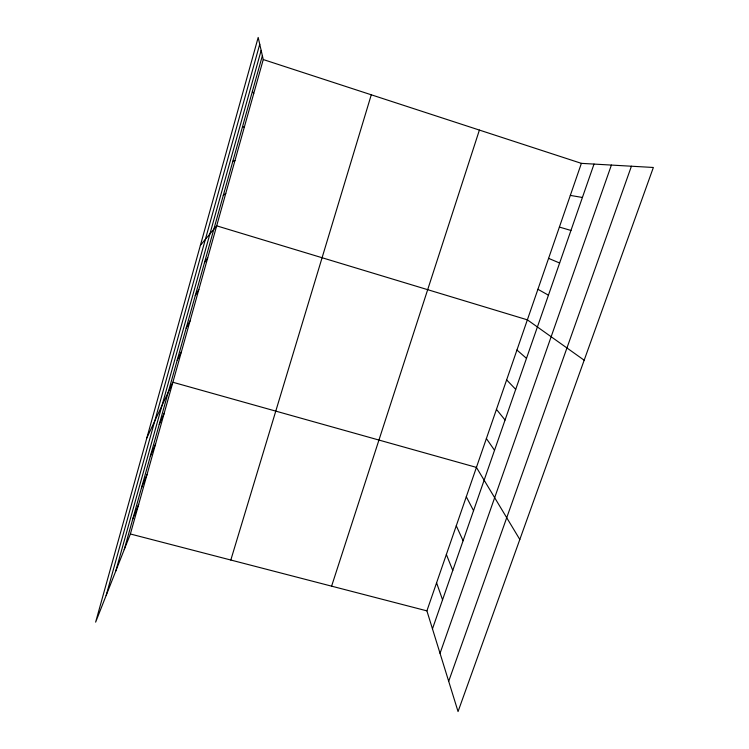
<?xml version="1.0" encoding="UTF-8"?>
<svg xmlns="http://www.w3.org/2000/svg" width="749" height="749" viewBox="0 0 749 749"><rect width="100%" height="100%" fill="white"/><g stroke="black" fill="none" stroke-linecap="round" stroke-linejoin="round"><path stroke-width="1.12" d="M106.143 595.492L259.744 44.238M115.805 570.981L261.158 50.389M124.222 549.616L262.375 55.698M130.382 533.99L263.255 59.546L258.18 37.45L95.638 622.138L130.382 533.99L426.902 610.866L458.051 711.55L653.362 167.476L581.383 163.357L263.255 59.546M230.814 560.027L371.279 94.795M331.601 586.158L479.397 130.073M426.902 610.866L581.383 163.357M432.463 628.842L594.023 164.078M440.038 653.325L611.39 165.08M448.688 681.29L631.426 166.222M132.816 518.898L138.677 504.377M141.514 487.786L147.066 474.398M150.324 456.281L155.567 444.054M159.247 424.383L164.171 413.345M146.841 437.94L172.879 382.262L476.43 467.395L519.815 539.486M177.167 360.325L181.427 351.721M186.164 328.174L190.077 320.825M195.264 295.612L198.841 289.545M204.486 262.646L207.707 257.89M200.395 245.326L216.686 225.842L527.371 319.842L584.173 360.213M223.286 195.433L225.767 193.401M232.873 161.175L234.971 160.558M570.317 195.405L582.413 197.474M559.391 227.069L570.953 230.458M548.586 258.358L559.625 263.021M242.573 126.478L244.277 127.311M537.913 289.283L548.446 295.19M516.941 350.036L526.491 358.359M506.633 379.883L515.705 389.368M496.456 409.394L505.06 420.011M486.382 438.558L494.537 450.28M252.413 91.322L253.705 93.634M466.29 496.756L473.546 510.649M456.272 525.779L463.088 540.731M446.367 554.466L452.761 570.448M436.583 582.825L442.547 599.818"/></g></svg>
